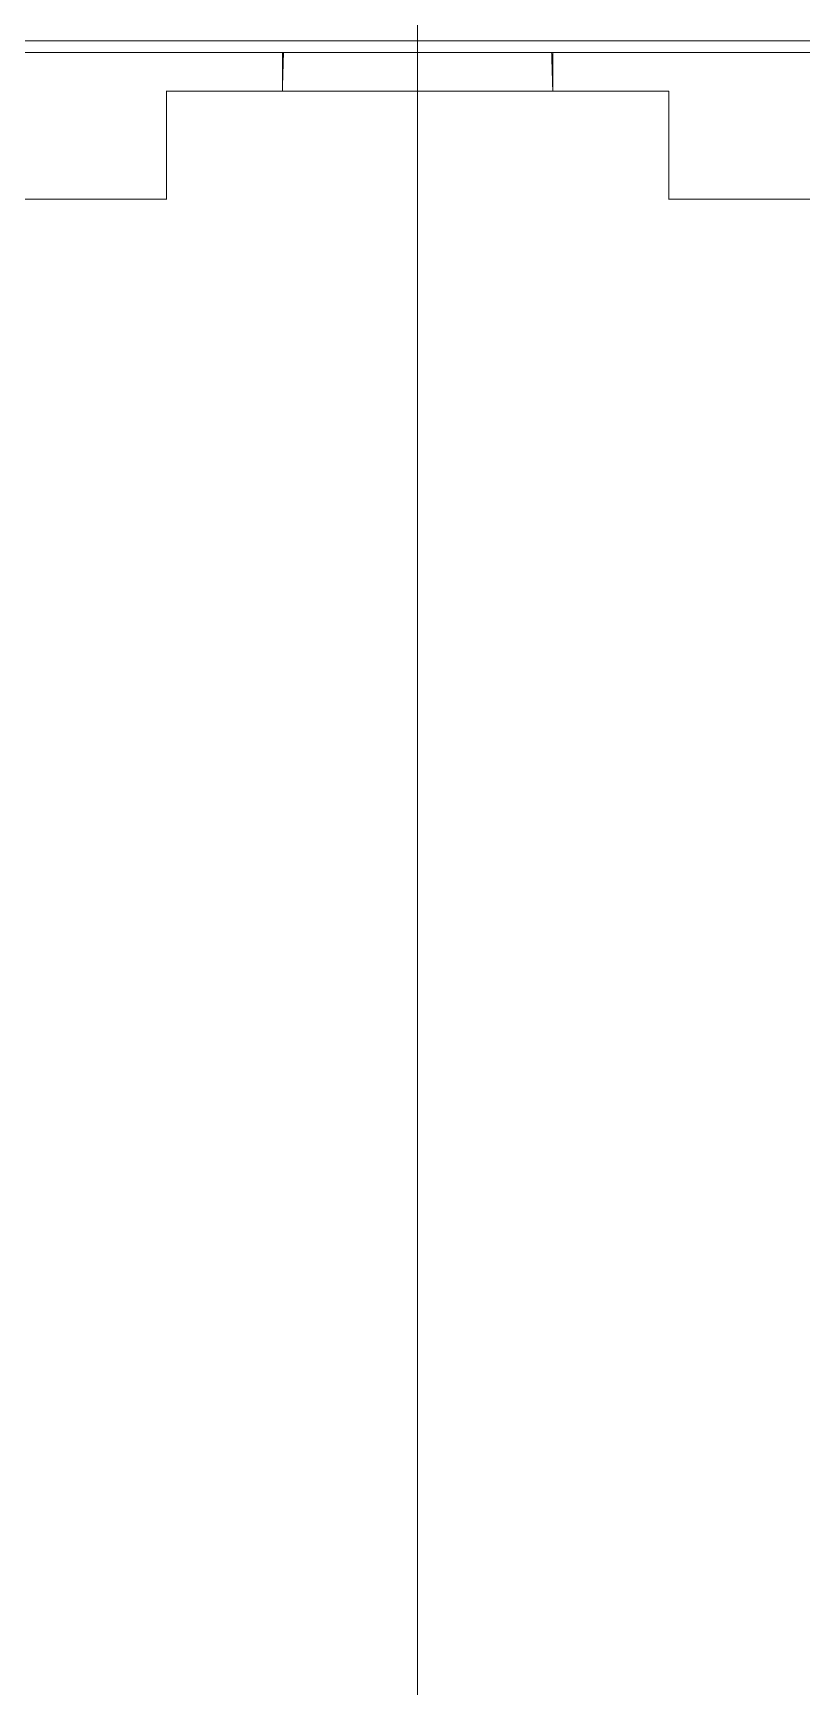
# Model space of a CAD drawing. Header units: inches. Extents: x 0 to 35.2, y -0.7 to 15.9.
# Drawn here: x 13.973 to 14.365, y 12.6 to 13.443 of the extents above; entities that cross this region are included whole.
import ezdxf

# ---------------------------------------------------------------- set-up
doc = ezdxf.new("R2010")
doc.units = ezdxf.units.IN
doc.header["$MEASUREMENT"] = 0
doc.layers.add('Dimensions', color=6, linetype='Continuous')

msp = doc.modelspace()

# ---------------------------------------------------------------- linework, layer by layer
at = {"layer": 'Dimensions'}
for points in [[(14.16895, 10.42521, 0.0005, 0.0005, 0), (14.16895, 14.52918, 0.0005, 0.0005, 0)], [(12.49938, 13.43892, 0.0005, 0.0005, 0), (15.83851, 13.43892, 0.0005, 0.0005, 0)], [(12.49938, 13.43294, 0.0005, 0.0005, 0), (15.83851, 13.43294, 0.0005, 0.0005, 0)], [(14.10005, 13.41325, 0.0005, 0.0005, 0), (14.10063, 13.43294, 0.0005, 0.0005, 0)], [(14.10005, 13.41325, 0.0005, 0.0005, 0), (14.10005, 13.43294, 0.0005, 0.0005, 0)], [(14.23726, 13.43294, 0.0005, 0.0005, 0), (14.23784, 13.41325, 0.0005, 0.0005, 0)], [(14.23784, 13.41325, 0.0005, 0.0005, 0), (14.23784, 13.43294, 0.0005, 0.0005, 0)], [(14.04099, 13.41325, 0.0005, 0.0005, 0), (14.10005, 13.41325, 0.0005, 0.0005, 0)], [(14.04099, 13.35813, 0.0005, 0.0005, 0), (14.04099, 13.41325, 0.0005, 0.0005, 0)], [(14.10005, 13.41325, 0.0005, 0.0005, 0), (14.23784, 13.41325, 0.0005, 0.0005, 0)], [(14.23784, 13.41325, 0.0005, 0.0005, 0), (14.2969, 13.41325, 0.0005, 0.0005, 0)], [(14.2969, 13.35813, 0.0005, 0.0005, 0), (14.2969, 13.41325, 0.0005, 0.0005, 0)], [(13.79001, 13.35813, 0.0005, 0.0005, 0), (14.04099, 13.35813, 0.0005, 0.0005, 0)], [(14.2969, 13.35813, 0.0005, 0.0005, 0), (14.54788, 13.35813, 0.0005, 0.0005, 0)]]:
    msp.add_lwpolyline(points, format="xyseb", dxfattribs=at)
for points in [[(14.09992, 13.43294, 0.00025, 0.00025, 1), (14.10017, 13.43294, 0.00025, 0.00025, 1)], [(14.10051, 13.43294, 0.00025, 0.00025, 1), (14.10076, 13.43294, 0.00025, 0.00025, 1)], [(14.23714, 13.43294, 0.00025, 0.00025, 1), (14.23739, 13.43294, 0.00025, 0.00025, 1)], [(14.23772, 13.43294, 0.00025, 0.00025, 1), (14.23797, 13.43294, 0.00025, 0.00025, 1)], [(14.04087, 13.41325, 0.00025, 0.00025, 1), (14.04112, 13.41325, 0.00025, 0.00025, 1)], [(14.04087, 13.41325, 0.00025, 0.00025, 1), (14.04112, 13.41325, 0.00025, 0.00025, 1)], [(14.09992, 13.41325, 0.00025, 0.00025, 1), (14.10017, 13.41325, 0.00025, 0.00025, 1)], [(14.09992, 13.41325, 0.00025, 0.00025, 1), (14.10017, 13.41325, 0.00025, 0.00025, 1)], [(14.09992, 13.41325, 0.00025, 0.00025, 1), (14.10017, 13.41325, 0.00025, 0.00025, 1)], [(14.09992, 13.41325, 0.00025, 0.00025, 1), (14.10017, 13.41325, 0.00025, 0.00025, 1)], [(14.23772, 13.41325, 0.00025, 0.00025, 1), (14.23797, 13.41325, 0.00025, 0.00025, 1)], [(14.23772, 13.41325, 0.00025, 0.00025, 1), (14.23797, 13.41325, 0.00025, 0.00025, 1)], [(14.23772, 13.41325, 0.00025, 0.00025, 1), (14.23797, 13.41325, 0.00025, 0.00025, 1)], [(14.23772, 13.41325, 0.00025, 0.00025, 1), (14.23797, 13.41325, 0.00025, 0.00025, 1)], [(14.29677, 13.41325, 0.00025, 0.00025, 1), (14.29702, 13.41325, 0.00025, 0.00025, 1)], [(14.29677, 13.41325, 0.00025, 0.00025, 1), (14.29702, 13.41325, 0.00025, 0.00025, 1)], [(14.04087, 13.35813, 0.00025, 0.00025, 1), (14.04112, 13.35813, 0.00025, 0.00025, 1)], [(14.04087, 13.35813, 0.00025, 0.00025, 1), (14.04112, 13.35813, 0.00025, 0.00025, 1)], [(14.29677, 13.35813, 0.00025, 0.00025, 1), (14.29702, 13.35813, 0.00025, 0.00025, 1)], [(14.29677, 13.35813, 0.00025, 0.00025, 1), (14.29702, 13.35813, 0.00025, 0.00025, 1)]]:
    msp.add_lwpolyline(points, format="xyseb", close=True, dxfattribs=at)

doc.saveas('drawing.dxf')
